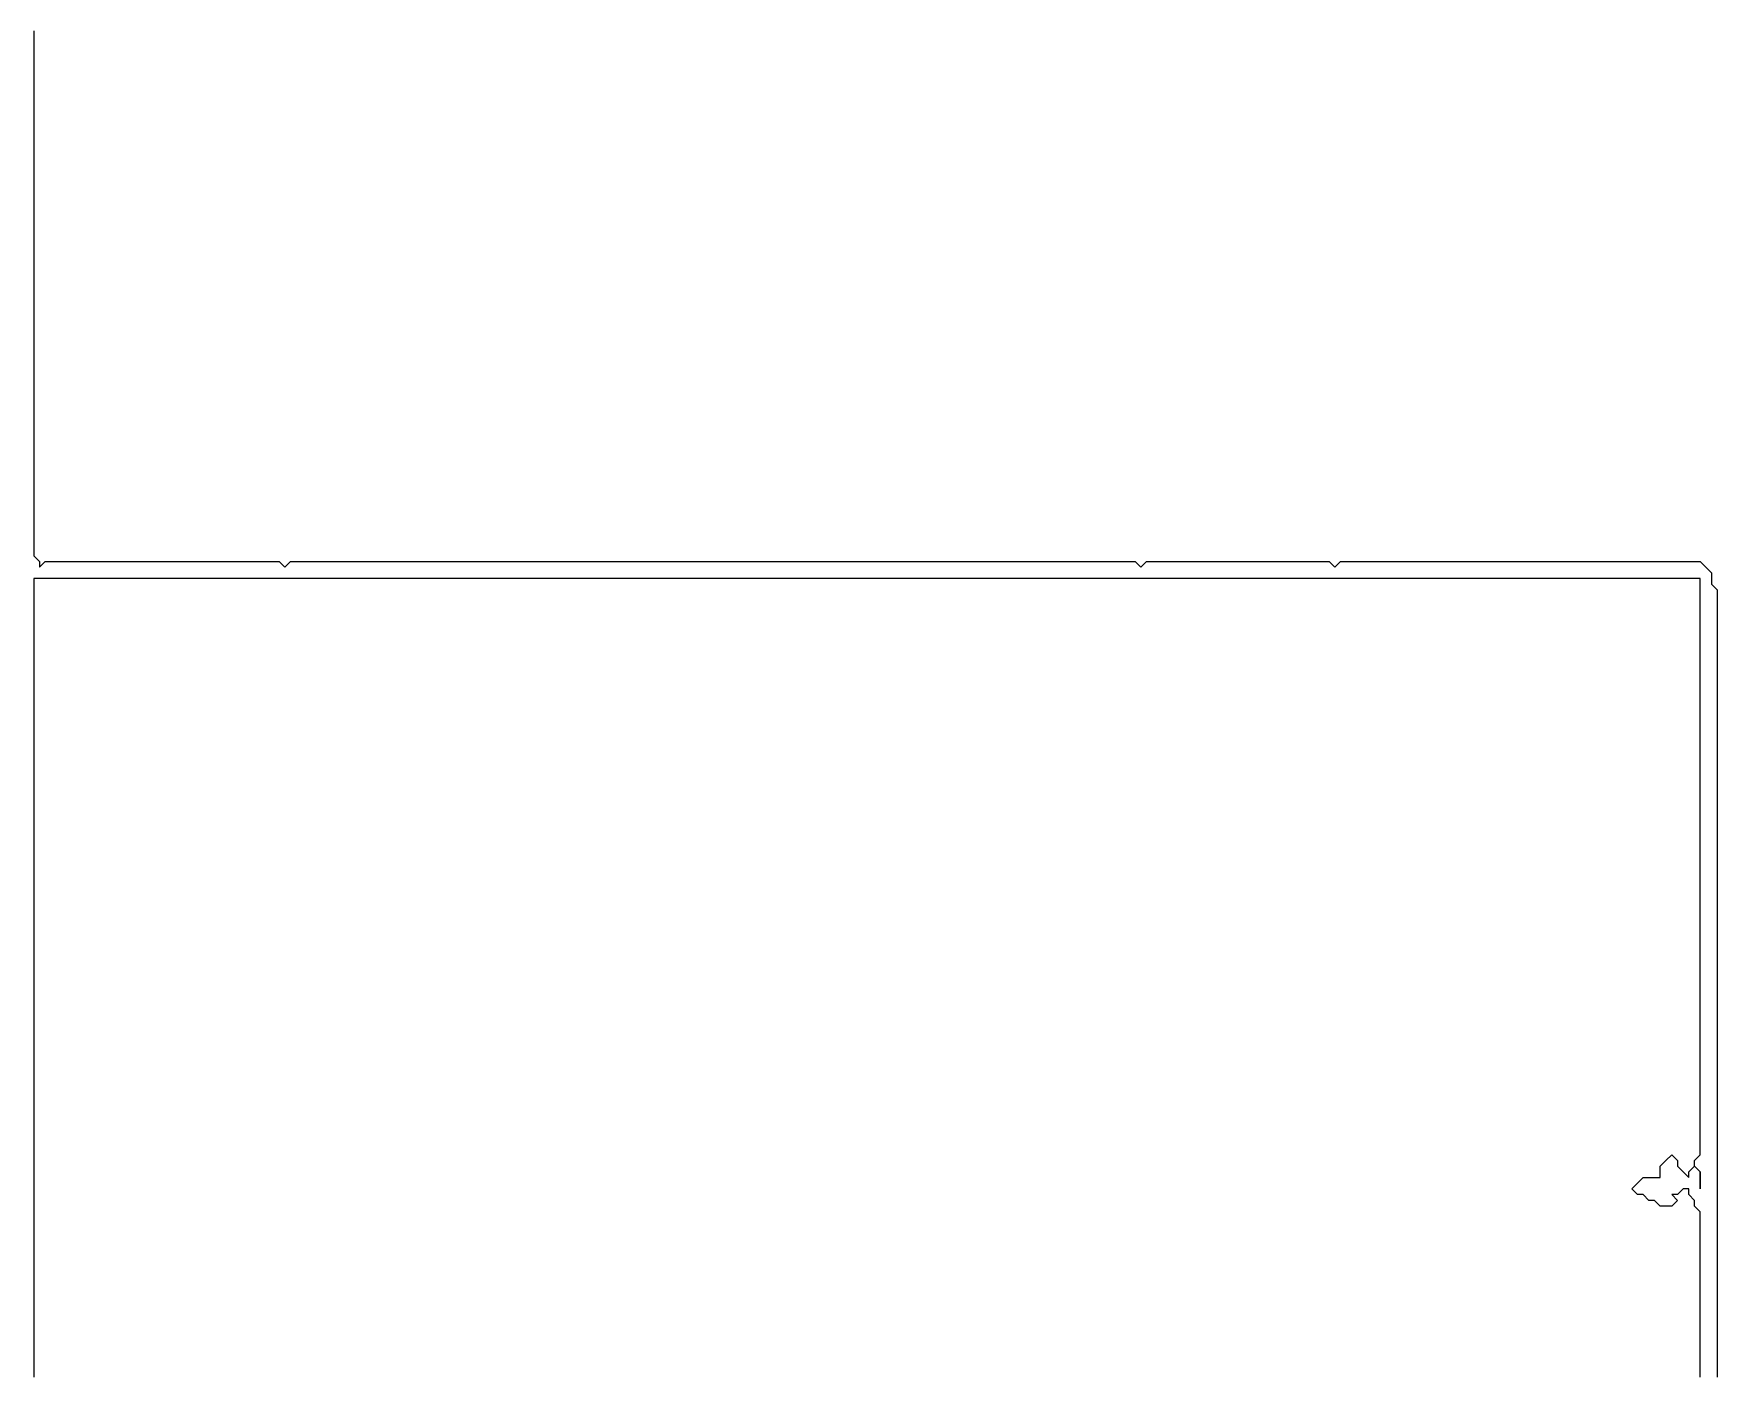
# Model space of a CAD drawing. Extents: x 7 to 316, y 15 to 485.
# Drawn here: x 7.38 to 44.25, y 103.06 to 132.44 of the extents above; entities that cross this region are included whole.
import ezdxf

# ---------------------------------------------------------------- set-up
doc = ezdxf.new("R2010")
doc.units = 0

msp = doc.modelspace()

# ---------------------------------------------------------------- linework, layer by layer
at = {"layer": 'contour_0'}
for p, q in [((7.375, 132.5), (7.375, 132.375)), ((7.375, 132.375), (7.375, 132.25)), ((7.375, 132.25), (7.375, 132.125)), ((7.375, 132.125), (7.375, 132)), ((7.375, 132), (7.375, 131.875)), ((7.375, 131.875), (7.375, 131.75)), ((7.375, 131.75), (7.375, 131.625)), ((7.375, 131.625), (7.375, 131.5)), ((7.375, 131.5), (7.375, 131.375)), ((7.375, 131.375), (7.375, 131.25)), ((7.375, 131.25), (7.375, 131.125)), ((7.375, 131.125), (7.375, 131)), ((7.375, 131), (7.375, 130.875)), ((7.375, 130.875), (7.375, 130.75)), ((7.375, 130.75), (7.375, 130.625)), ((7.375, 130.625), (7.375, 130.5)), ((7.375, 130.5), (7.375, 130.375)), ((7.375, 130.375), (7.375, 130.25)), ((7.375, 130.25), (7.375, 130.125)), ((7.375, 130.125), (7.375, 130)), ((7.375, 130), (7.375, 129.875)), ((7.375, 129.875), (7.375, 129.75)), ((7.375, 129.75), (7.375, 129.625)), ((7.375, 129.625), (7.375, 129.5)), ((7.375, 129.5), (7.375, 129.375)), ((7.375, 129.375), (7.375, 129.25)), ((7.375, 129.25), (7.375, 129.125)), ((7.375, 129.125), (7.375, 129)), ((7.375, 129), (7.375, 128.875)), ((7.375, 128.875), (7.375, 128.75)), ((7.375, 128.75), (7.375, 128.625)), ((7.375, 128.625), (7.375, 128.5)), ((7.375, 128.5), (7.375, 128.375)), ((7.375, 128.375), (7.375, 128.25)), ((7.375, 128.25), (7.375, 128.125)), ((7.375, 128.125), (7.375, 128)), ((7.375, 128), (7.375, 127.875)), ((7.375, 127.875), (7.375, 127.75)), ((7.375, 127.75), (7.375, 127.625)), ((7.375, 127.625), (7.375, 127.5)), ((7.375, 127.5), (7.375, 127.375)), ((7.375, 127.375), (7.375, 127.25)), ((7.375, 127.25), (7.375, 127.125)), ((7.375, 127.125), (7.375, 127)), ((7.375, 127), (7.375, 126.875)), ((7.375, 126.875), (7.375, 126.75)), ((7.375, 126.75), (7.375, 126.625)), ((7.375, 126.625), (7.375, 126.5)), ((7.375, 126.5), (7.375, 126.375)), ((7.375, 126.375), (7.375, 126.25)), ((7.375, 126.25), (7.375, 126.125)), ((7.375, 126.125), (7.375, 126)), ((7.375, 126), (7.375, 125.875)), ((7.375, 125.875), (7.375, 125.75)), ((7.375, 125.75), (7.375, 125.625)), ((7.375, 125.625), (7.375, 125.5)), ((7.375, 125.5), (7.375, 125.375)), ((7.375, 125.375), (7.375, 125.25)), ((7.375, 125.25), (7.375, 125.125)), ((7.375, 125.125), (7.375, 125)), ((7.375, 125), (7.375, 124.875)), ((7.375, 124.875), (7.375, 124.75)), ((7.375, 124.75), (7.375, 124.625)), ((7.375, 124.625), (7.375, 124.5)), ((7.375, 124.5), (7.375, 124.375)), ((7.375, 124.375), (7.375, 124.25)), ((7.375, 124.25), (7.375, 124.125)), ((7.375, 124.125), (7.375, 124)), ((7.375, 124), (7.375, 123.875)), ((7.375, 123.875), (7.375, 123.75)), ((7.375, 123.75), (7.375, 123.625)), ((7.375, 123.625), (7.375, 123.5)), ((7.375, 123.5), (7.375, 123.375)), ((7.375, 123.375), (7.375, 123.25)), ((7.375, 123.25), (7.375, 123.125)), ((7.375, 123.125), (7.375, 123)), ((7.375, 123), (7.375, 122.875)), ((7.375, 122.875), (7.375, 122.75)), ((7.375, 122.75), (7.375, 122.625)), ((7.375, 122.625), (7.375, 122.5)), ((7.375, 122.5), (7.375, 122.375)), ((7.375, 122.375), (7.375, 122.25)), ((7.375, 122.25), (7.375, 122.125)), ((7.375, 122.125), (7.375, 122)), ((7.375, 122), (7.375, 121.875)), ((7.375, 121.875), (7.375, 121.75)), ((7.375, 121.75), (7.375, 121.625)), ((7.375, 121.625), (7.375, 121.5)), ((7.375, 121.5), (7.375, 121.375)), ((7.375, 121.375), (7.375, 121.25)), ((7.375, 121.25), (7.375, 121.125)), ((7.375, 121.125), (7.375, 121)), ((7.375, 121), (7.5, 120.875)), ((7.5, 120.875), (7.5, 120.75)), ((7.5, 120.75), (7.625, 120.875)), ((7.625, 120.875), (7.75, 120.875)), ((7.75, 120.875), (7.875, 120.875)), ((7.875, 120.875), (8, 120.875)), ((8, 120.875), (8.125, 120.875)), ((8.125, 120.875), (8.25, 120.875)), ((8.25, 120.875), (8.375, 120.875)), ((8.375, 120.875), (8.5, 120.875)), ((8.5, 120.875), (8.625, 120.875)), ((8.625, 120.875), (8.75, 120.875)), ((8.75, 120.875), (8.875, 120.875)), ((8.875, 120.875), (9, 120.875)), ((9, 120.875), (9.125, 120.875)), ((9.125, 120.875), (9.25, 120.875)), ((9.25, 120.875), (9.375, 120.875)), ((9.375, 120.875), (9.5, 120.875)), ((9.5, 120.875), (9.625, 120.875)), ((9.625, 120.875), (9.75, 120.875)), ((9.75, 120.875), (9.875, 120.875)), ((9.875, 120.875), (10, 120.875)), ((10, 120.875), (10.125, 120.875)), ((10.125, 120.875), (10.25, 120.875)), ((10.25, 120.875), (10.375, 120.875)), ((10.375, 120.875), (10.5, 120.875)), ((10.5, 120.875), (10.625, 120.875)), ((10.625, 120.875), (10.75, 120.875)), ((10.75, 120.875), (10.875, 120.875)), ((10.875, 120.875), (11, 120.875)), ((11, 120.875), (11.125, 120.875)), ((11.125, 120.875), (11.25, 120.875)), ((11.25, 120.875), (11.375, 120.875)), ((11.375, 120.875), (11.5, 120.875)), ((11.5, 120.875), (11.625, 120.875)), ((11.625, 120.875), (11.75, 120.875)), ((11.75, 120.875), (11.875, 120.875)), ((11.875, 120.875), (12, 120.875)), ((12, 120.875), (12.125, 120.875)), ((12.125, 120.875), (12.25, 120.875)), ((12.25, 120.875), (12.375, 120.875)), ((12.375, 120.875), (12.5, 120.875)), ((12.5, 120.875), (12.625, 120.875)), ((12.625, 120.875), (12.75, 120.875)), ((12.75, 120.875), (12.875, 120.75)), ((12.875, 120.75), (13, 120.875)), ((13, 120.875), (13.125, 120.875)), ((13.125, 120.875), (13.25, 120.875)), ((13.25, 120.875), (13.375, 120.875)), ((13.375, 120.875), (13.5, 120.875)), ((13.5, 120.875), (13.625, 120.875)), ((13.625, 120.875), (13.75, 120.875)), ((13.75, 120.875), (13.875, 120.875)), ((13.875, 120.875), (14, 120.875)), ((14, 120.875), (14.125, 120.875)), ((14.125, 120.875), (14.25, 120.875)), ((14.25, 120.875), (14.375, 120.875)), ((14.375, 120.875), (14.5, 120.875)), ((14.5, 120.875), (14.625, 120.875)), ((14.625, 120.875), (14.75, 120.875)), ((14.75, 120.875), (14.875, 120.875)), ((14.875, 120.875), (15, 120.875)), ((15, 120.875), (15.125, 120.875)), ((15.125, 120.875), (15.25, 120.875)), ((15.25, 120.875), (15.375, 120.875)), ((15.375, 120.875), (15.5, 120.875)), ((15.5, 120.875), (15.625, 120.875)), ((15.625, 120.875), (15.75, 120.875)), ((15.75, 120.875), (15.875, 120.875)), ((15.875, 120.875), (16, 120.875)), ((16, 120.875), (16.125, 120.875)), ((16.125, 120.875), (16.25, 120.875)), ((16.25, 120.875), (16.375, 120.875)), ((16.375, 120.875), (16.5, 120.875)), ((16.5, 120.875), (16.625, 120.875)), ((16.625, 120.875), (16.75, 120.875)), ((16.75, 120.875), (16.875, 120.875)), ((16.875, 120.875), (17, 120.875)), ((17, 120.875), (17.125, 120.875)), ((17.125, 120.875), (17.25, 120.875)), ((17.25, 120.875), (17.375, 120.875)), ((17.375, 120.875), (17.5, 120.875)), ((17.5, 120.875), (17.625, 120.875)), ((17.625, 120.875), (17.75, 120.875)), ((17.75, 120.875), (17.875, 120.875)), ((17.875, 120.875), (18, 120.875)), ((18, 120.875), (18.125, 120.875)), ((18.125, 120.875), (18.25, 120.875)), ((18.25, 120.875), (18.375, 120.875)), ((18.375, 120.875), (18.5, 120.875)), ((18.5, 120.875), (18.625, 120.875)), ((18.625, 120.875), (18.75, 120.875)), ((18.75, 120.875), (18.875, 120.875)), ((18.875, 120.875), (19, 120.875)), ((19, 120.875), (19.125, 120.875)), ((19.125, 120.875), (19.25, 120.875)), ((19.25, 120.875), (19.375, 120.875)), ((19.375, 120.875), (19.5, 120.875)), ((19.5, 120.875), (19.625, 120.875)), ((19.625, 120.875), (19.75, 120.875)), ((19.75, 120.875), (19.875, 120.875)), ((19.875, 120.875), (20, 120.875)), ((20, 120.875), (20.125, 120.875)), ((20.125, 120.875), (20.25, 120.875)), ((20.25, 120.875), (20.375, 120.875)), ((20.375, 120.875), (20.5, 120.875)), ((20.5, 120.875), (20.625, 120.875)), ((20.625, 120.875), (20.75, 120.875)), ((20.75, 120.875), (20.875, 120.875)), ((20.875, 120.875), (21, 120.875)), ((21, 120.875), (21.125, 120.875)), ((21.125, 120.875), (21.25, 120.875)), ((21.25, 120.875), (21.375, 120.875)), ((21.375, 120.875), (21.5, 120.875)), ((21.5, 120.875), (21.625, 120.875)), ((21.625, 120.875), (21.75, 120.875)), ((21.75, 120.875), (21.875, 120.875)), ((21.875, 120.875), (22, 120.875)), ((22, 120.875), (22.125, 120.875)), ((22.125, 120.875), (22.25, 120.875)), ((22.25, 120.875), (22.375, 120.875)), ((22.375, 120.875), (22.5, 120.875)), ((22.5, 120.875), (22.625, 120.875)), ((22.625, 120.875), (22.75, 120.875)), ((22.75, 120.875), (22.875, 120.875)), ((22.875, 120.875), (23, 120.875)), ((23, 120.875), (23.125, 120.875)), ((23.125, 120.875), (23.25, 120.875)), ((23.25, 120.875), (23.375, 120.875)), ((23.375, 120.875), (23.5, 120.875)), ((23.5, 120.875), (23.625, 120.875)), ((23.625, 120.875), (23.75, 120.875)), ((23.75, 120.875), (23.875, 120.875)), ((23.875, 120.875), (24, 120.875)), ((24, 120.875), (24.125, 120.875)), ((24.125, 120.875), (24.25, 120.875)), ((24.25, 120.875), (24.375, 120.875)), ((24.375, 120.875), (24.5, 120.875)), ((24.5, 120.875), (24.625, 120.875)), ((24.625, 120.875), (24.75, 120.875)), ((24.75, 120.875), (24.875, 120.875)), ((24.875, 120.875), (25, 120.875)), ((25, 120.875), (25.125, 120.875)), ((25.125, 120.875), (25.25, 120.875)), ((25.25, 120.875), (25.375, 120.875)), ((25.375, 120.875), (25.5, 120.875)), ((25.5, 120.875), (25.625, 120.875)), ((25.625, 120.875), (25.75, 120.875)), ((25.75, 120.875), (25.875, 120.875)), ((25.875, 120.875), (26, 120.875)), ((26, 120.875), (26.125, 120.875)), ((26.125, 120.875), (26.25, 120.875)), ((26.25, 120.875), (26.375, 120.875)), ((26.375, 120.875), (26.5, 120.875)), ((26.5, 120.875), (26.625, 120.875)), ((26.625, 120.875), (26.75, 120.875)), ((26.75, 120.875), (26.875, 120.875)), ((26.875, 120.875), (27, 120.875)), ((27, 120.875), (27.125, 120.875)), ((27.125, 120.875), (27.25, 120.875)), ((27.25, 120.875), (27.375, 120.875)), ((27.375, 120.875), (27.5, 120.875)), ((27.5, 120.875), (27.625, 120.875)), ((27.625, 120.875), (27.75, 120.875)), ((27.75, 120.875), (27.875, 120.875)), ((27.875, 120.875), (28, 120.875)), ((28, 120.875), (28.125, 120.875)), ((28.125, 120.875), (28.25, 120.875)), ((28.25, 120.875), (28.375, 120.875)), ((28.375, 120.875), (28.5, 120.875)), ((28.5, 120.875), (28.625, 120.875)), ((28.625, 120.875), (28.75, 120.875)), ((28.75, 120.875), (28.875, 120.875)), ((28.875, 120.875), (29, 120.875)), ((29, 120.875), (29.125, 120.875)), ((29.125, 120.875), (29.25, 120.875)), ((29.25, 120.875), (29.375, 120.875)), ((29.375, 120.875), (29.5, 120.875)), ((29.5, 120.875), (29.625, 120.875)), ((29.625, 120.875), (29.75, 120.875)), ((29.75, 120.875), (29.875, 120.875)), ((29.875, 120.875), (30, 120.875)), ((30, 120.875), (30.125, 120.875)), ((30.125, 120.875), (30.25, 120.875)), ((30.25, 120.875), (30.375, 120.875)), ((30.375, 120.875), (30.5, 120.875)), ((30.5, 120.875), (30.625, 120.875)), ((30.625, 120.875), (30.75, 120.875)), ((30.75, 120.875), (30.875, 120.875)), ((30.875, 120.875), (31, 120.875)), ((31, 120.875), (31.125, 120.875)), ((31.125, 120.875), (31.25, 120.875)), ((31.25, 120.875), (31.375, 120.875)), ((31.375, 120.875), (31.5, 120.875)), ((31.5, 120.875), (31.625, 120.75)), ((31.625, 120.75), (31.75, 120.875)), ((31.75, 120.875), (31.875, 120.875)), ((31.875, 120.875), (32, 120.875)), ((32, 120.875), (32.125, 120.875)), ((32.125, 120.875), (32.25, 120.875)), ((32.25, 120.875), (32.375, 120.875)), ((32.375, 120.875), (32.5, 120.875)), ((32.5, 120.875), (32.625, 120.875)), ((32.625, 120.875), (32.75, 120.875)), ((32.75, 120.875), (32.875, 120.875)), ((32.875, 120.875), (33, 120.875)), ((33, 120.875), (33.125, 120.875)), ((33.125, 120.875), (33.25, 120.875)), ((33.25, 120.875), (33.375, 120.875)), ((33.375, 120.875), (33.5, 120.875)), ((33.5, 120.875), (33.625, 120.875)), ((33.625, 120.875), (33.75, 120.875)), ((33.75, 120.875), (33.875, 120.875)), ((33.875, 120.875), (34, 120.875)), ((34, 120.875), (34.125, 120.875)), ((34.125, 120.875), (34.25, 120.875)), ((34.25, 120.875), (34.375, 120.875)), ((34.375, 120.875), (34.5, 120.875)), ((34.5, 120.875), (34.625, 120.875)), ((34.625, 120.875), (34.75, 120.875)), ((34.75, 120.875), (34.875, 120.875)), ((34.875, 120.875), (35, 120.875)), ((35, 120.875), (35.125, 120.875)), ((35.125, 120.875), (35.25, 120.875)), ((35.25, 120.875), (35.375, 120.875)), ((35.375, 120.875), (35.5, 120.875)), ((35.5, 120.875), (35.625, 120.875)), ((35.625, 120.875), (35.75, 120.875)), ((35.75, 120.875), (35.875, 120.75)), ((35.875, 120.75), (36, 120.875)), ((36, 120.875), (36.125, 120.875)), ((36.125, 120.875), (36.25, 120.875)), ((36.25, 120.875), (36.375, 120.875)), ((36.375, 120.875), (36.5, 120.875)), ((36.5, 120.875), (36.625, 120.875)), ((36.625, 120.875), (36.75, 120.875)), ((36.75, 120.875), (36.875, 120.875)), ((36.875, 120.875), (37, 120.875)), ((37, 120.875), (37.125, 120.875)), ((37.125, 120.875), (37.25, 120.875)), ((37.25, 120.875), (37.375, 120.875)), ((37.375, 120.875), (37.5, 120.875)), ((37.5, 120.875), (37.625, 120.875)), ((37.625, 120.875), (37.75, 120.875)), ((37.75, 120.875), (37.875, 120.875)), ((37.875, 120.875), (38, 120.875)), ((38, 120.875), (38.125, 120.875)), ((38.125, 120.875), (38.25, 120.875)), ((38.25, 120.875), (38.375, 120.875)), ((38.375, 120.875), (38.5, 120.875)), ((38.5, 120.875), (38.625, 120.875)), ((38.625, 120.875), (38.75, 120.875)), ((38.75, 120.875), (38.875, 120.875)), ((38.875, 120.875), (39, 120.875)), ((39, 120.875), (39.125, 120.875)), ((39.125, 120.875), (39.25, 120.875)), ((39.25, 120.875), (39.375, 120.875)), ((39.375, 120.875), (39.5, 120.875)), ((39.5, 120.875), (39.625, 120.875)), ((39.625, 120.875), (39.75, 120.875)), ((39.75, 120.875), (39.875, 120.875)), ((39.875, 120.875), (40, 120.875)), ((40, 120.875), (40.125, 120.875)), ((40.125, 120.875), (40.25, 120.875)), ((40.25, 120.875), (40.375, 120.875)), ((40.375, 120.875), (40.5, 120.875)), ((40.5, 120.875), (40.625, 120.875)), ((40.625, 120.875), (40.75, 120.875)), ((40.75, 120.875), (40.875, 120.875)), ((40.875, 120.875), (41, 120.875)), ((41, 120.875), (41.125, 120.875)), ((41.125, 120.875), (41.25, 120.875)), ((41.25, 120.875), (41.375, 120.875)), ((41.375, 120.875), (41.5, 120.875)), ((41.5, 120.875), (41.625, 120.875)), ((41.625, 120.875), (41.75, 120.875)), ((41.75, 120.875), (41.875, 120.875)), ((41.875, 120.875), (42, 120.875)), ((42, 120.875), (42.125, 120.875)), ((42.125, 120.875), (42.25, 120.875)), ((42.25, 120.875), (42.375, 120.875)), ((42.375, 120.875), (42.5, 120.875)), ((42.5, 120.875), (42.625, 120.875)), ((42.625, 120.875), (42.75, 120.875)), ((42.75, 120.875), (42.875, 120.875)), ((42.875, 120.875), (43, 120.875)), ((43, 120.875), (43.125, 120.875)), ((43.125, 120.875), (43.25, 120.875)), ((43.25, 120.875), (43.375, 120.875)), ((43.375, 120.875), (43.5, 120.875)), ((43.5, 120.875), (43.625, 120.875)), ((43.625, 120.875), (43.75, 120.875)), ((43.75, 120.875), (43.875, 120.875)), ((43.875, 120.875), (44, 120.75)), ((44, 120.75), (44.125, 120.625)), ((44.125, 120.625), (44.125, 120.5)), ((7.5, 120.5), (7.375, 120.5)), ((7.375, 120.5), (7.375, 120.375)), ((7.375, 120.375), (7.375, 120.25)), ((7.375, 120.25), (7.375, 120.125)), ((7.625, 120.5), (7.5, 120.5)), ((7.75, 120.5), (7.625, 120.5)), ((7.875, 120.5), (7.75, 120.5)), ((8, 120.5), (7.875, 120.5)), ((8.125, 120.5), (8, 120.5)), ((8.25, 120.5), (8.125, 120.5)), ((8.375, 120.5), (8.25, 120.5)), ((8.5, 120.5), (8.375, 120.5)), ((8.625, 120.5), (8.5, 120.5)), ((8.75, 120.5), (8.625, 120.5)), ((8.875, 120.5), (8.75, 120.5)), ((9, 120.5), (8.875, 120.5)), ((9.125, 120.5), (9, 120.5)), ((9.25, 120.5), (9.125, 120.5)), ((9.375, 120.5), (9.25, 120.5)), ((9.5, 120.5), (9.375, 120.5)), ((9.625, 120.5), (9.5, 120.5)), ((9.75, 120.5), (9.625, 120.5)), ((9.875, 120.5), (9.75, 120.5)), ((10, 120.5), (9.875, 120.5)), ((10.125, 120.5), (10, 120.5)), ((10.25, 120.5), (10.125, 120.5)), ((10.375, 120.5), (10.25, 120.5)), ((10.5, 120.5), (10.375, 120.5)), ((10.625, 120.5), (10.5, 120.5)), ((10.75, 120.5), (10.625, 120.5)), ((10.875, 120.5), (10.75, 120.5)), ((11, 120.5), (10.875, 120.5)), ((11.125, 120.5), (11, 120.5)), ((11.25, 120.5), (11.125, 120.5)), ((11.375, 120.5), (11.25, 120.5)), ((11.5, 120.5), (11.375, 120.5)), ((11.625, 120.5), (11.5, 120.5)), ((11.75, 120.5), (11.625, 120.5)), ((11.875, 120.5), (11.75, 120.5)), ((12, 120.5), (11.875, 120.5)), ((12.125, 120.5), (12, 120.5)), ((12.25, 120.5), (12.125, 120.5)), ((12.375, 120.5), (12.25, 120.5)), ((12.5, 120.5), (12.375, 120.5)), ((12.625, 120.5), (12.5, 120.5)), ((12.75, 120.5), (12.625, 120.5)), ((12.875, 120.5), (12.75, 120.5)), ((13, 120.5), (12.875, 120.5)), ((13.125, 120.5), (13, 120.5)), ((13.25, 120.5), (13.125, 120.5)), ((13.375, 120.5), (13.25, 120.5)), ((13.5, 120.5), (13.375, 120.5)), ((13.625, 120.5), (13.5, 120.5)), ((13.75, 120.5), (13.625, 120.5)), ((13.875, 120.5), (13.75, 120.5)), ((14, 120.5), (13.875, 120.5)), ((14.125, 120.5), (14, 120.5)), ((14.25, 120.5), (14.125, 120.5)), ((14.375, 120.5), (14.25, 120.5)), ((14.5, 120.5), (14.375, 120.5)), ((14.625, 120.5), (14.5, 120.5)), ((14.75, 120.5), (14.625, 120.5)), ((14.875, 120.5), (14.75, 120.5)), ((15, 120.5), (14.875, 120.5)), ((15.125, 120.5), (15, 120.5)), ((15.25, 120.5), (15.125, 120.5)), ((15.375, 120.5), (15.25, 120.5)), ((15.5, 120.5), (15.375, 120.5)), ((15.625, 120.5), (15.5, 120.5)), ((15.75, 120.5), (15.625, 120.5)), ((15.875, 120.5), (15.75, 120.5)), ((16, 120.5), (15.875, 120.5)), ((16.125, 120.5), (16, 120.5)), ((16.25, 120.5), (16.125, 120.5)), ((16.375, 120.5), (16.25, 120.5)), ((16.5, 120.5), (16.375, 120.5)), ((16.625, 120.5), (16.5, 120.5)), ((16.75, 120.5), (16.625, 120.5)), ((16.875, 120.5), (16.75, 120.5)), ((17, 120.5), (16.875, 120.5)), ((17.125, 120.5), (17, 120.5)), ((17.25, 120.5), (17.125, 120.5)), ((17.375, 120.5), (17.25, 120.5)), ((17.5, 120.5), (17.375, 120.5)), ((17.625, 120.5), (17.5, 120.5)), ((17.75, 120.5), (17.625, 120.5)), ((17.875, 120.5), (17.75, 120.5)), ((18, 120.5), (17.875, 120.5)), ((18.125, 120.5), (18, 120.5)), ((18.25, 120.5), (18.125, 120.5)), ((18.375, 120.5), (18.25, 120.5)), ((18.5, 120.5), (18.375, 120.5)), ((18.625, 120.5), (18.5, 120.5)), ((18.75, 120.5), (18.625, 120.5)), ((18.875, 120.5), (18.75, 120.5)), ((19, 120.5), (18.875, 120.5)), ((19.125, 120.5), (19, 120.5)), ((19.25, 120.5), (19.125, 120.5)), ((19.375, 120.5), (19.25, 120.5)), ((19.5, 120.5), (19.375, 120.5)), ((19.625, 120.5), (19.5, 120.5)), ((19.75, 120.5), (19.625, 120.5)), ((19.875, 120.5), (19.75, 120.5)), ((20, 120.5), (19.875, 120.5)), ((20.125, 120.5), (20, 120.5)), ((20.25, 120.5), (20.125, 120.5)), ((20.375, 120.5), (20.25, 120.5)), ((20.5, 120.5), (20.375, 120.5)), ((20.625, 120.5), (20.5, 120.5)), ((20.75, 120.5), (20.625, 120.5)), ((20.875, 120.5), (20.75, 120.5)), ((21, 120.5), (20.875, 120.5)), ((21.125, 120.5), (21, 120.5)), ((21.25, 120.5), (21.125, 120.5)), ((21.375, 120.5), (21.25, 120.5)), ((21.5, 120.5), (21.375, 120.5)), ((21.625, 120.5), (21.5, 120.5)), ((21.75, 120.5), (21.625, 120.5)), ((21.875, 120.5), (21.75, 120.5)), ((22, 120.5), (21.875, 120.5)), ((22.125, 120.5), (22, 120.5)), ((22.25, 120.5), (22.125, 120.5)), ((22.375, 120.5), (22.25, 120.5)), ((22.5, 120.5), (22.375, 120.5)), ((22.625, 120.5), (22.5, 120.5)), ((22.75, 120.5), (22.625, 120.5)), ((22.875, 120.5), (22.75, 120.5)), ((23, 120.5), (22.875, 120.5)), ((23.125, 120.5), (23, 120.5)), ((23.25, 120.5), (23.125, 120.5)), ((23.375, 120.5), (23.25, 120.5)), ((23.5, 120.5), (23.375, 120.5)), ((23.625, 120.5), (23.5, 120.5)), ((23.75, 120.5), (23.625, 120.5)), ((23.875, 120.5), (23.75, 120.5)), ((24, 120.5), (23.875, 120.5)), ((24.125, 120.5), (24, 120.5)), ((24.25, 120.5), (24.125, 120.5)), ((24.375, 120.5), (24.25, 120.5)), ((24.5, 120.5), (24.375, 120.5)), ((24.625, 120.5), (24.5, 120.5)), ((24.75, 120.5), (24.625, 120.5)), ((24.875, 120.5), (24.75, 120.5)), ((25, 120.5), (24.875, 120.5)), ((25.125, 120.5), (25, 120.5)), ((25.25, 120.5), (25.125, 120.5)), ((25.375, 120.5), (25.25, 120.5)), ((25.5, 120.5), (25.375, 120.5)), ((25.625, 120.5), (25.5, 120.5)), ((25.75, 120.5), (25.625, 120.5)), ((25.875, 120.5), (25.75, 120.5)), ((26, 120.5), (25.875, 120.5)), ((26.125, 120.5), (26, 120.5)), ((26.25, 120.5), (26.125, 120.5)), ((26.375, 120.5), (26.25, 120.5)), ((26.5, 120.5), (26.375, 120.5)), ((26.625, 120.5), (26.5, 120.5)), ((26.75, 120.5), (26.625, 120.5)), ((26.875, 120.5), (26.75, 120.5)), ((27, 120.5), (26.875, 120.5)), ((27.125, 120.5), (27, 120.5)), ((27.25, 120.5), (27.125, 120.5)), ((27.375, 120.5), (27.25, 120.5)), ((27.5, 120.5), (27.375, 120.5)), ((27.625, 120.5), (27.5, 120.5)), ((27.75, 120.5), (27.625, 120.5)), ((27.875, 120.5), (27.75, 120.5)), ((28, 120.5), (27.875, 120.5)), ((28.125, 120.5), (28, 120.5)), ((28.25, 120.5), (28.125, 120.5)), ((28.375, 120.5), (28.25, 120.5)), ((28.5, 120.5), (28.375, 120.5)), ((28.625, 120.5), (28.5, 120.5)), ((28.75, 120.5), (28.625, 120.5)), ((28.875, 120.5), (28.75, 120.5)), ((29, 120.5), (28.875, 120.5)), ((29.125, 120.5), (29, 120.5)), ((29.25, 120.5), (29.125, 120.5)), ((29.375, 120.5), (29.25, 120.5)), ((29.5, 120.5), (29.375, 120.5)), ((29.625, 120.5), (29.5, 120.5)), ((29.75, 120.5), (29.625, 120.5)), ((29.875, 120.5), (29.75, 120.5)), ((30, 120.5), (29.875, 120.5)), ((30.125, 120.5), (30, 120.5)), ((30.25, 120.5), (30.125, 120.5)), ((30.375, 120.5), (30.25, 120.5)), ((30.5, 120.5), (30.375, 120.5)), ((30.625, 120.5), (30.5, 120.5)), ((30.75, 120.5), (30.625, 120.5)), ((30.875, 120.5), (30.75, 120.5)), ((31, 120.5), (30.875, 120.5)), ((31.125, 120.5), (31, 120.5)), ((31.25, 120.5), (31.125, 120.5)), ((31.375, 120.5), (31.25, 120.5)), ((31.5, 120.5), (31.375, 120.5)), ((31.625, 120.5), (31.5, 120.5)), ((31.75, 120.5), (31.625, 120.5)), ((31.875, 120.5), (31.75, 120.5)), ((32, 120.5), (31.875, 120.5)), ((32.125, 120.5), (32, 120.5)), ((32.25, 120.5), (32.125, 120.5)), ((32.375, 120.5), (32.25, 120.5)), ((32.5, 120.5), (32.375, 120.5)), ((32.625, 120.5), (32.5, 120.5)), ((32.75, 120.5), (32.625, 120.5)), ((32.875, 120.5), (32.75, 120.5)), ((33, 120.5), (32.875, 120.5)), ((33.125, 120.5), (33, 120.5)), ((33.25, 120.5), (33.125, 120.5)), ((33.375, 120.5), (33.25, 120.5)), ((33.5, 120.5), (33.375, 120.5)), ((33.625, 120.5), (33.5, 120.5)), ((33.75, 120.5), (33.625, 120.5)), ((33.875, 120.5), (33.75, 120.5)), ((34, 120.5), (33.875, 120.5)), ((34.125, 120.5), (34, 120.5)), ((34.25, 120.5), (34.125, 120.5)), ((34.375, 120.5), (34.25, 120.5)), ((34.5, 120.5), (34.375, 120.5)), ((34.625, 120.5), (34.5, 120.5)), ((34.75, 120.5), (34.625, 120.5)), ((34.875, 120.5), (34.75, 120.5)), ((35, 120.5), (34.875, 120.5)), ((35.125, 120.5), (35, 120.5)), ((35.25, 120.5), (35.125, 120.5)), ((35.375, 120.5), (35.25, 120.5)), ((35.5, 120.5), (35.375, 120.5)), ((35.625, 120.5), (35.5, 120.5)), ((35.75, 120.5), (35.625, 120.5)), ((35.875, 120.5), (35.75, 120.5)), ((36, 120.5), (35.875, 120.5)), ((36.125, 120.5), (36, 120.5)), ((36.25, 120.5), (36.125, 120.5)), ((36.375, 120.5), (36.25, 120.5)), ((36.5, 120.5), (36.375, 120.5)), ((36.625, 120.5), (36.5, 120.5)), ((36.75, 120.5), (36.625, 120.5)), ((36.875, 120.5), (36.75, 120.5)), ((37, 120.5), (36.875, 120.5)), ((37.125, 120.5), (37, 120.5)), ((37.25, 120.5), (37.125, 120.5)), ((37.375, 120.5), (37.25, 120.5)), ((37.5, 120.5), (37.375, 120.5)), ((37.625, 120.5), (37.5, 120.5)), ((37.75, 120.5), (37.625, 120.5)), ((37.875, 120.5), (37.75, 120.5)), ((38, 120.5), (37.875, 120.5)), ((38.125, 120.5), (38, 120.5)), ((38.25, 120.5), (38.125, 120.5)), ((38.375, 120.5), (38.25, 120.5)), ((38.5, 120.5), (38.375, 120.5)), ((38.625, 120.5), (38.5, 120.5)), ((38.75, 120.5), (38.625, 120.5)), ((38.875, 120.5), (38.75, 120.5)), ((39, 120.5), (38.875, 120.5)), ((39.125, 120.5), (39, 120.5)), ((39.25, 120.5), (39.125, 120.5)), ((39.375, 120.5), (39.25, 120.5)), ((39.5, 120.5), (39.375, 120.5)), ((39.625, 120.5), (39.5, 120.5)), ((39.75, 120.5), (39.625, 120.5)), ((39.875, 120.5), (39.75, 120.5)), ((40, 120.5), (39.875, 120.5)), ((40.125, 120.5), (40, 120.5)), ((40.25, 120.5), (40.125, 120.5)), ((40.375, 120.5), (40.25, 120.5)), ((40.5, 120.5), (40.375, 120.5)), ((40.625, 120.5), (40.5, 120.5)), ((40.75, 120.5), (40.625, 120.5)), ((40.875, 120.5), (40.75, 120.5)), ((41, 120.5), (40.875, 120.5)), ((41.125, 120.5), (41, 120.5)), ((41.25, 120.5), (41.125, 120.5)), ((41.375, 120.5), (41.25, 120.5)), ((41.5, 120.5), (41.375, 120.5)), ((41.625, 120.5), (41.5, 120.5)), ((41.75, 120.5), (41.625, 120.5)), ((41.875, 120.5), (41.75, 120.5)), ((42, 120.5), (41.875, 120.5)), ((42.125, 120.5), (42, 120.5)), ((42.25, 120.5), (42.125, 120.5)), ((42.375, 120.5), (42.25, 120.5)), ((42.5, 120.5), (42.375, 120.5)), ((42.625, 120.5), (42.5, 120.5)), ((42.75, 120.5), (42.625, 120.5)), ((42.875, 120.5), (42.75, 120.5)), ((43, 120.5), (42.875, 120.5)), ((43.125, 120.5), (43, 120.5)), ((43.25, 120.5), (43.125, 120.5)), ((43.375, 120.5), (43.25, 120.5)), ((43.5, 120.5), (43.375, 120.5)), ((43.625, 120.5), (43.5, 120.5)), ((43.75, 120.5), (43.625, 120.5)), ((43.875, 120.5), (43.75, 120.5)), ((43.875, 120.375), (43.875, 120.5)), ((43.875, 120.25), (43.875, 120.375)), ((43.875, 120.125), (43.875, 120.25)), ((44.125, 120.5), (44.125, 120.375)), ((44.125, 120.375), (44.25, 120.25)), ((44.25, 120.25), (44.25, 120.125)), ((7.375, 120.125), (7.375, 120)), ((7.375, 120), (7.375, 119.875)), ((7.375, 119.875), (7.375, 119.75)), ((43.875, 120), (43.875, 120.125)), ((43.875, 119.875), (43.875, 120)), ((43.875, 119.75), (43.875, 119.875)), ((44.25, 120.125), (44.25, 120)), ((44.25, 120), (44.25, 119.875)), ((44.25, 119.875), (44.25, 119.75)), ((7.375, 119.75), (7.375, 119.625)), ((7.375, 119.625), (7.375, 119.5)), ((7.375, 119.5), (7.375, 119.375)), ((43.875, 119.625), (43.875, 119.75)), ((43.875, 119.5), (43.875, 119.625)), ((43.875, 119.375), (43.875, 119.5)), ((44.25, 119.75), (44.25, 119.625)), ((44.25, 119.625), (44.25, 119.5)), ((44.25, 119.5), (44.25, 119.375)), ((7.375, 119.375), (7.375, 119.25)), ((7.375, 119.25), (7.375, 119.125)), ((7.375, 119.125), (7.375, 119)), ((43.875, 119.25), (43.875, 119.375)), ((43.875, 119.125), (43.875, 119.25)), ((43.875, 119), (43.875, 119.125)), ((44.25, 119.375), (44.25, 119.25)), ((44.25, 119.25), (44.25, 119.125)), ((44.25, 119.125), (44.25, 119)), ((7.375, 119), (7.375, 118.875)), ((7.375, 118.875), (7.375, 118.75)), ((7.375, 118.75), (7.375, 118.625)), ((43.875, 118.875), (43.875, 119)), ((43.875, 118.75), (43.875, 118.875)), ((43.875, 118.625), (43.875, 118.75)), ((44.25, 119), (44.25, 118.875)), ((44.25, 118.875), (44.25, 118.75)), ((44.25, 118.75), (44.25, 118.625)), ((7.375, 118.625), (7.375, 118.5)), ((7.375, 118.5), (7.375, 118.375)), ((7.375, 118.375), (7.375, 118.25)), ((43.875, 118.5), (43.875, 118.625)), ((43.875, 118.375), (43.875, 118.5)), ((43.875, 118.25), (43.875, 118.375)), ((44.25, 118.625), (44.25, 118.5)), ((44.25, 118.5), (44.25, 118.375)), ((44.25, 118.375), (44.25, 118.25)), ((7.375, 118.25), (7.375, 118.125)), ((7.375, 118.125), (7.375, 118)), ((7.375, 118), (7.375, 117.875)), ((43.875, 118.125), (43.875, 118.25)), ((43.875, 118), (43.875, 118.125)), ((43.875, 117.875), (43.875, 118)), ((44.25, 118.25), (44.25, 118.125)), ((44.25, 118.125), (44.25, 118)), ((44.25, 118), (44.25, 117.875)), ((7.375, 117.875), (7.375, 117.75)), ((7.375, 117.75), (7.375, 117.625)), ((43.875, 117.75), (43.875, 117.875)), ((43.875, 117.625), (43.875, 117.75)), ((44.25, 117.875), (44.25, 117.75)), ((44.25, 117.75), (44.25, 117.625)), ((7.375, 117.625), (7.375, 117.5)), ((7.375, 117.5), (7.375, 117.375)), ((7.375, 117.375), (7.375, 117.25)), ((43.875, 117.5), (43.875, 117.625)), ((43.875, 117.375), (43.875, 117.5)), ((43.875, 117.25), (43.875, 117.375)), ((44.25, 117.625), (44.25, 117.5)), ((44.25, 117.5), (44.25, 117.375)), ((44.25, 117.375), (44.25, 117.25)), ((7.375, 117.25), (7.375, 117.125)), ((7.375, 117.125), (7.375, 117)), ((7.375, 117), (7.375, 116.875)), ((43.875, 117.125), (43.875, 117.25)), ((43.875, 117), (43.875, 117.125)), ((43.875, 116.875), (43.875, 117)), ((44.25, 117.25), (44.25, 117.125)), ((44.25, 117.125), (44.25, 117)), ((44.25, 117), (44.25, 116.875)), ((7.375, 116.875), (7.375, 116.75)), ((7.375, 116.75), (7.375, 116.625)), ((7.375, 116.625), (7.375, 116.5)), ((43.875, 116.75), (43.875, 116.875)), ((43.875, 116.625), (43.875, 116.75)), ((43.875, 116.5), (43.875, 116.625)), ((44.25, 116.875), (44.25, 116.75)), ((44.25, 116.75), (44.25, 116.625)), ((44.25, 116.625), (44.25, 116.5)), ((7.375, 116.5), (7.375, 116.375)), ((7.375, 116.375), (7.375, 116.25)), ((7.375, 116.25), (7.375, 116.125)), ((43.875, 116.375), (43.875, 116.5)), ((43.875, 116.25), (43.875, 116.375)), ((43.875, 116.125), (43.875, 116.25)), ((44.25, 116.5), (44.25, 116.375)), ((44.25, 116.375), (44.25, 116.25)), ((44.25, 116.25), (44.25, 116.125)), ((7.375, 116.125), (7.375, 116)), ((7.375, 116), (7.375, 115.875)), ((7.375, 115.875), (7.375, 115.75)), ((43.875, 116), (43.875, 116.125)), ((43.875, 115.875), (43.875, 116)), ((43.875, 115.75), (43.875, 115.875)), ((44.25, 116.125), (44.25, 116)), ((44.25, 116), (44.25, 115.875)), ((44.25, 115.875), (44.25, 115.75)), ((7.375, 115.75), (7.375, 115.625)), ((7.375, 115.625), (7.375, 115.5)), ((7.375, 115.5), (7.375, 115.375)), ((43.875, 115.625), (43.875, 115.75)), ((43.875, 115.5), (43.875, 115.625)), ((43.875, 115.375), (43.875, 115.5)), ((44.25, 115.75), (44.25, 115.625)), ((44.25, 115.625), (44.25, 115.5)), ((44.25, 115.5), (44.25, 115.375)), ((7.375, 115.375), (7.375, 115.25)), ((7.375, 115.25), (7.375, 115.125)), ((7.375, 115.125), (7.375, 115)), ((43.875, 115.25), (43.875, 115.375)), ((43.875, 115.125), (43.875, 115.25)), ((43.875, 115), (43.875, 115.125)), ((44.25, 115.375), (44.25, 115.25)), ((44.25, 115.25), (44.25, 115.125)), ((44.25, 115.125), (44.25, 115)), ((7.375, 115), (7.375, 114.875)), ((7.375, 114.875), (7.375, 114.75)), ((7.375, 114.75), (7.375, 114.625)), ((43.875, 114.875), (43.875, 115)), ((43.875, 114.75), (43.875, 114.875)), ((43.875, 114.625), (43.875, 114.75)), ((44.25, 115), (44.25, 114.875)), ((44.25, 114.875), (44.25, 114.75)), ((44.25, 114.75), (44.25, 114.625)), ((7.375, 114.625), (7.375, 114.5)), ((7.375, 114.5), (7.375, 114.375)), ((7.375, 114.375), (7.375, 114.25)), ((43.875, 114.5), (43.875, 114.625)), ((43.875, 114.375), (43.875, 114.5)), ((43.875, 114.25), (43.875, 114.375)), ((44.25, 114.625), (44.25, 114.5)), ((44.25, 114.5), (44.25, 114.375)), ((44.25, 114.375), (44.25, 114.25)), ((7.375, 114.25), (7.375, 114.125)), ((7.375, 114.125), (7.375, 114)), ((7.375, 114), (7.375, 113.875)), ((43.875, 114.125), (43.875, 114.25)), ((43.875, 114), (43.875, 114.125)), ((43.875, 113.875), (43.875, 114)), ((44.25, 114.25), (44.25, 114.125)), ((44.25, 114.125), (44.25, 114)), ((44.25, 114), (44.25, 113.875)), ((7.375, 113.875), (7.375, 113.75)), ((7.375, 113.75), (7.375, 113.625)), ((7.375, 113.625), (7.375, 113.5)), ((43.875, 113.75), (43.875, 113.875)), ((43.875, 113.625), (43.875, 113.75)), ((43.875, 113.5), (43.875, 113.625)), ((44.25, 113.875), (44.25, 113.75)), ((44.25, 113.75), (44.25, 113.625)), ((44.25, 113.625), (44.25, 113.5)), ((7.375, 113.5), (7.375, 113.375)), ((7.375, 113.375), (7.375, 113.25)), ((7.375, 113.25), (7.375, 113.125)), ((43.875, 113.375), (43.875, 113.5)), ((43.875, 113.25), (43.875, 113.375)), ((43.875, 113.125), (43.875, 113.25)), ((44.25, 113.5), (44.25, 113.375)), ((44.25, 113.375), (44.25, 113.25)), ((44.25, 113.25), (44.25, 113.125)), ((7.375, 113.125), (7.375, 113)), ((7.375, 113), (7.375, 112.875)), ((7.375, 112.875), (7.375, 112.75)), ((43.875, 113), (43.875, 113.125)), ((43.875, 112.875), (43.875, 113)), ((43.875, 112.75), (43.875, 112.875)), ((44.25, 113.125), (44.25, 113)), ((44.25, 113), (44.25, 112.875)), ((44.25, 112.875), (44.25, 112.75)), ((7.375, 112.75), (7.375, 112.625)), ((7.375, 112.625), (7.375, 112.5)), ((7.375, 112.5), (7.375, 112.375)), ((43.875, 112.625), (43.875, 112.75)), ((43.875, 112.5), (43.875, 112.625)), ((43.875, 112.375), (43.875, 112.5)), ((44.25, 112.75), (44.25, 112.625)), ((44.25, 112.625), (44.25, 112.5)), ((44.25, 112.5), (44.25, 112.375)), ((7.375, 112.375), (7.375, 112.25)), ((7.375, 112.25), (7.375, 112.125)), ((7.375, 112.125), (7.375, 112)), ((43.875, 112.25), (43.875, 112.375)), ((43.875, 112.125), (43.875, 112.25)), ((43.875, 112), (43.875, 112.125)), ((44.25, 112.375), (44.25, 112.25)), ((44.25, 112.25), (44.25, 112.125)), ((44.25, 112.125), (44.25, 112)), ((7.375, 112), (7.375, 111.875)), ((7.375, 111.875), (7.375, 111.75)), ((7.375, 111.75), (7.375, 111.625)), ((43.875, 111.875), (43.875, 112)), ((43.875, 111.75), (43.875, 111.875)), ((43.875, 111.625), (43.875, 111.75)), ((44.25, 112), (44.25, 111.875)), ((44.25, 111.875), (44.25, 111.75)), ((44.25, 111.75), (44.25, 111.625)), ((7.375, 111.625), (7.375, 111.5)), ((7.375, 111.5), (7.375, 111.375)), ((7.375, 111.375), (7.375, 111.25)), ((43.875, 111.5), (43.875, 111.625)), ((43.875, 111.375), (43.875, 111.5)), ((43.875, 111.25), (43.875, 111.375)), ((44.25, 111.625), (44.25, 111.5)), ((44.25, 111.5), (44.25, 111.375)), ((44.25, 111.375), (44.25, 111.25)), ((7.375, 111.25), (7.375, 111.125)), ((7.375, 111.125), (7.375, 111)), ((7.375, 111), (7.375, 110.875)), ((43.875, 111.125), (43.875, 111.25)), ((43.875, 111), (43.875, 111.125)), ((43.875, 110.875), (43.875, 111)), ((44.25, 111.25), (44.25, 111.125)), ((44.25, 111.125), (44.25, 111)), ((44.25, 111), (44.25, 110.875)), ((7.375, 110.875), (7.375, 110.75)), ((7.375, 110.75), (7.375, 110.625)), ((7.375, 110.625), (7.375, 110.5)), ((43.875, 110.75), (43.875, 110.875)), ((43.875, 110.625), (43.875, 110.75)), ((43.875, 110.5), (43.875, 110.625)), ((44.25, 110.875), (44.25, 110.75)), ((44.25, 110.75), (44.25, 110.625)), ((44.25, 110.625), (44.25, 110.5)), ((7.375, 110.5), (7.375, 110.375)), ((7.375, 110.375), (7.375, 110.25)), ((43.875, 110.375), (43.875, 110.5)), ((43.875, 110.25), (43.875, 110.375)), ((44.25, 110.5), (44.25, 110.375)), ((44.25, 110.375), (44.25, 110.25)), ((7.375, 110.25), (7.375, 110.125)), ((7.375, 110.125), (7.375, 110)), ((7.375, 110), (7.375, 109.875)), ((43.875, 110.125), (43.875, 110.25)), ((43.875, 110), (43.875, 110.125)), ((43.875, 109.875), (43.875, 110)), ((44.25, 110.25), (44.25, 110.125)), ((44.25, 110.125), (44.25, 110)), ((44.25, 110), (44.25, 109.875)), ((7.375, 109.875), (7.375, 109.75)), ((7.375, 109.75), (7.375, 109.625)), ((7.375, 109.625), (7.375, 109.5)), ((43.875, 109.75), (43.875, 109.875)), ((43.875, 109.625), (43.875, 109.75)), ((43.875, 109.5), (43.875, 109.625)), ((44.25, 109.875), (44.25, 109.75)), ((44.25, 109.75), (44.25, 109.625)), ((44.25, 109.625), (44.25, 109.5)), ((7.375, 109.5), (7.375, 109.375)), ((7.375, 109.375), (7.375, 109.25)), ((7.375, 109.25), (7.375, 109.125)), ((43.875, 109.375), (43.875, 109.5)), ((43.875, 109.25), (43.875, 109.375)), ((43.875, 109.125), (43.875, 109.25)), ((44.25, 109.5), (44.25, 109.375)), ((44.25, 109.375), (44.25, 109.25)), ((44.25, 109.25), (44.25, 109.125)), ((7.375, 109.125), (7.375, 109)), ((7.375, 109), (7.375, 108.875)), ((7.375, 108.875), (7.375, 108.75)), ((43.875, 109), (43.875, 109.125)), ((43.875, 108.875), (43.875, 109)), ((43.875, 108.75), (43.875, 108.875)), ((44.25, 109.125), (44.25, 109)), ((44.25, 109), (44.25, 108.875)), ((44.25, 108.875), (44.25, 108.75)), ((7.375, 108.75), (7.375, 108.625)), ((7.375, 108.625), (7.375, 108.5)), ((7.375, 108.5), (7.375, 108.375)), ((43.875, 108.625), (43.875, 108.75)), ((43.875, 108.5), (43.875, 108.625)), ((43.875, 108.375), (43.875, 108.5)), ((44.25, 108.75), (44.25, 108.625)), ((44.25, 108.625), (44.25, 108.5)), ((44.25, 108.5), (44.25, 108.375)), ((7.375, 108.375), (7.375, 108.25)), ((7.375, 108.25), (7.375, 108.125)), ((7.375, 108.125), (7.375, 108)), ((43.875, 108.25), (43.875, 108.375)), ((43.875, 108.125), (43.875, 108.25)), ((43.875, 108), (43.875, 108.125)), ((44.25, 108.375), (44.25, 108.25)), ((44.25, 108.25), (44.25, 108.125)), ((44.25, 108.125), (44.25, 108)), ((7.375, 108), (7.375, 107.875)), ((7.375, 107.875), (7.375, 107.75)), ((7.375, 107.75), (7.375, 107.625)), ((43, 107.625), (43.125, 107.75)), ((43.125, 107.75), (43.25, 107.875)), ((43.25, 107.875), (43.375, 107.75)), ((43.375, 107.75), (43.375, 107.625)), ((43.75, 107.75), (43.875, 107.875)), ((43.75, 107.625), (43.75, 107.75)), ((43.875, 107.875), (43.875, 108)), ((44.25, 108), (44.25, 107.875)), ((44.25, 107.875), (44.25, 107.75)), ((44.25, 107.75), (44.25, 107.625)), ((7.375, 107.625), (7.375, 107.5)), ((7.375, 107.5), (7.375, 107.375)), ((7.375, 107.375), (7.375, 107.25)), ((42.5, 107.25), (42.625, 107.375)), ((42.625, 107.375), (42.75, 107.375)), ((42.75, 107.375), (42.875, 107.375)), ((42.875, 107.375), (43, 107.375)), ((43, 107.5), (43, 107.625)), ((43, 107.375), (43, 107.5)), ((43.375, 107.625), (43.5, 107.5)), ((43.5, 107.5), (43.625, 107.375)), ((43.625, 107.5), (43.75, 107.625)), ((43.625, 107.375), (43.625, 107.5)), ((43.75, 107.625), (43.875, 107.5)), ((43.875, 107.5), (43.75, 107.625)), ((43.875, 107.5), (43.875, 107.375)), ((43.875, 107.375), (43.875, 107.5)), ((43.875, 107.375), (43.875, 107.25)), ((43.875, 107.25), (43.875, 107.375)), ((44.25, 107.625), (44.25, 107.5)), ((44.25, 107.5), (44.25, 107.375)), ((44.25, 107.375), (44.25, 107.25)), ((7.375, 107.25), (7.375, 107.125)), ((7.375, 107.125), (7.375, 107)), ((7.375, 107), (7.375, 106.875)), ((42.375, 107.125), (42.5, 107.25)), ((42.5, 107), (42.375, 107.125)), ((42.625, 107), (42.5, 107)), ((42.75, 106.875), (42.625, 107)), ((43.375, 107), (43.25, 107)), ((43.25, 107), (43.375, 106.875)), ((43.5, 107.125), (43.375, 107)), ((43.625, 107.125), (43.5, 107.125)), ((43.625, 107), (43.625, 107.125)), ((43.75, 106.875), (43.625, 107)), ((43.875, 107.25), (43.875, 107.125)), ((43.875, 107.125), (43.875, 107.25)), ((44.25, 107.25), (44.25, 107.125)), ((44.25, 107.125), (44.25, 107)), ((44.25, 107), (44.25, 106.875)), ((7.375, 106.875), (7.375, 106.75)), ((7.375, 106.75), (7.375, 106.625)), ((7.375, 106.625), (7.375, 106.5)), ((42.875, 106.875), (42.75, 106.875)), ((43, 106.75), (42.875, 106.875)), ((43.125, 106.75), (43, 106.75)), ((43.25, 106.75), (43.125, 106.75)), ((43.375, 106.875), (43.25, 106.75)), ((43.75, 106.75), (43.75, 106.875)), ((43.875, 106.625), (43.75, 106.75)), ((43.875, 106.5), (43.875, 106.625)), ((44.25, 106.875), (44.25, 106.75)), ((44.25, 106.75), (44.25, 106.625)), ((44.25, 106.625), (44.25, 106.5)), ((7.375, 106.5), (7.375, 106.375)), ((7.375, 106.375), (7.375, 106.25)), ((7.375, 106.25), (7.375, 106.125)), ((43.875, 106.375), (43.875, 106.5)), ((43.875, 106.25), (43.875, 106.375)), ((43.875, 106.125), (43.875, 106.25)), ((44.25, 106.5), (44.25, 106.375)), ((44.25, 106.375), (44.25, 106.25)), ((44.25, 106.25), (44.25, 106.125)), ((7.375, 106.125), (7.375, 106)), ((7.375, 106), (7.375, 105.875)), ((7.375, 105.875), (7.375, 105.75)), ((43.875, 106), (43.875, 106.125)), ((43.875, 105.875), (43.875, 106)), ((43.875, 105.75), (43.875, 105.875)), ((44.25, 106.125), (44.25, 106)), ((44.25, 106), (44.25, 105.875)), ((44.25, 105.875), (44.25, 105.75)), ((7.375, 105.75), (7.375, 105.625)), ((7.375, 105.625), (7.375, 105.5)), ((7.375, 105.5), (7.375, 105.375)), ((43.875, 105.625), (43.875, 105.75)), ((43.875, 105.5), (43.875, 105.625)), ((43.875, 105.375), (43.875, 105.5)), ((44.25, 105.75), (44.25, 105.625)), ((44.25, 105.625), (44.25, 105.5)), ((44.25, 105.5), (44.25, 105.375)), ((7.375, 105.375), (7.375, 105.25)), ((7.375, 105.25), (7.375, 105.125)), ((7.375, 105.125), (7.375, 105)), ((43.875, 105.25), (43.875, 105.375)), ((43.875, 105.125), (43.875, 105.25)), ((43.875, 105), (43.875, 105.125)), ((44.25, 105.375), (44.25, 105.25)), ((44.25, 105.25), (44.25, 105.125)), ((44.25, 105.125), (44.25, 105)), ((7.375, 105), (7.375, 104.875)), ((7.375, 104.875), (7.375, 104.75)), ((7.375, 104.75), (7.375, 104.625)), ((43.875, 104.875), (43.875, 105)), ((43.875, 104.75), (43.875, 104.875)), ((43.875, 104.625), (43.875, 104.75)), ((44.25, 105), (44.25, 104.875)), ((44.25, 104.875), (44.25, 104.75)), ((44.25, 104.75), (44.25, 104.625)), ((7.375, 104.625), (7.375, 104.5)), ((7.375, 104.5), (7.375, 104.375)), ((7.375, 104.375), (7.375, 104.25)), ((43.875, 104.5), (43.875, 104.625)), ((43.875, 104.375), (43.875, 104.5)), ((43.875, 104.25), (43.875, 104.375)), ((44.25, 104.625), (44.25, 104.5)), ((44.25, 104.5), (44.25, 104.375)), ((44.25, 104.375), (44.25, 104.25)), ((7.375, 104.25), (7.375, 104.125)), ((7.375, 104.125), (7.375, 104)), ((7.375, 104), (7.375, 103.875)), ((43.875, 104.125), (43.875, 104.25)), ((43.875, 104), (43.875, 104.125)), ((43.875, 103.875), (43.875, 104)), ((44.25, 104.25), (44.25, 104.125)), ((44.25, 104.125), (44.25, 104)), ((44.25, 104), (44.25, 103.875)), ((7.375, 103.875), (7.375, 103.75)), ((7.375, 103.75), (7.375, 103.625)), ((7.375, 103.625), (7.375, 103.5)), ((43.875, 103.75), (43.875, 103.875)), ((43.875, 103.625), (43.875, 103.75)), ((43.875, 103.5), (43.875, 103.625)), ((44.25, 103.875), (44.25, 103.75)), ((44.25, 103.75), (44.25, 103.625)), ((44.25, 103.625), (44.25, 103.5)), ((7.375, 103.5), (7.375, 103.375)), ((7.375, 103.375), (7.375, 103.25)), ((7.375, 103.25), (7.375, 103.125)), ((43.875, 103.375), (43.875, 103.5)), ((43.875, 103.25), (43.875, 103.375)), ((43.875, 103.125), (43.875, 103.25)), ((44.25, 103.5), (44.25, 103.375)), ((44.25, 103.375), (44.25, 103.25)), ((44.25, 103.25), (44.25, 103.125)), ((7.375, 103.125), (7.375, 103)), ((43.875, 103), (43.875, 103.125)), ((44.25, 103.125), (44.25, 103))]:
    msp.add_line(p, q, dxfattribs=at)

doc.saveas('drawing.dxf')
